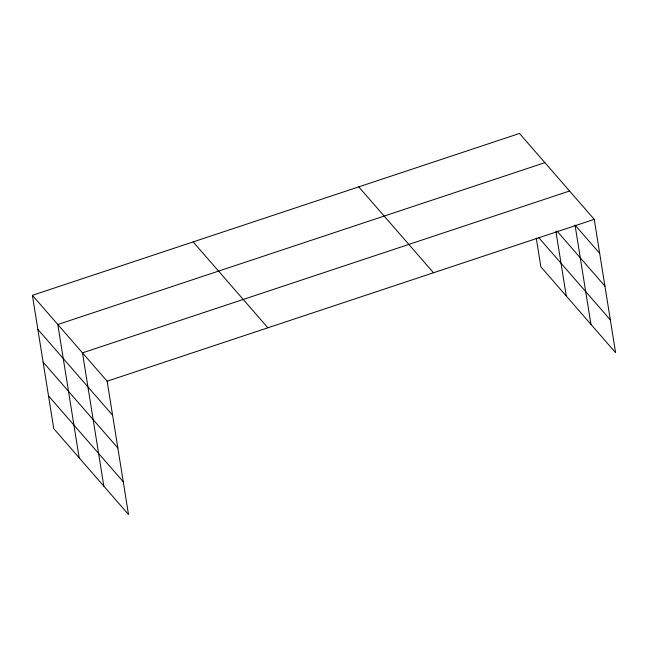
<?xml version="1.0" encoding="UTF-8"?>
<svg xmlns="http://www.w3.org/2000/svg" width="648" height="648" viewBox="0 0 648 648"><rect width="100%" height="100%" fill="white"/><g stroke="black" fill="none" stroke-linecap="round" stroke-linejoin="round"><path stroke-width="0.97" d="M32.4 295.318L107.147 381.202L128.507 514.536L53.76 428.652L32.4 295.318L519.494 133.464L594.24 219.348L615.6 352.682L540.853 266.798L536.244 238.002M544.911 162.664L57.81 324.518L79.169 457.853M569.576 191.006L82.482 352.86L103.834 486.194M107.147 381.202L594.24 219.348M599.692 253.376L575.027 225.034L590.936 324.34M556.907 230.955L604.94 286.149M538.861 237.776L610.351 319.91M358.757 186.875L433.504 272.759M193.144 241.906L267.891 327.791M37.851 329.346L112.598 415.23M43.1 362.119L117.847 448.003M48.511 395.888L123.258 481.764M555.927 231.449L566.271 295.998"/></g></svg>
